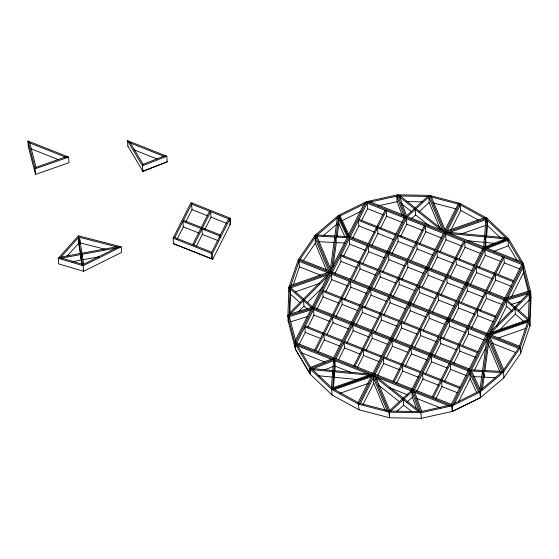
<?xml version="1.0" encoding="UTF-8"?>
<svg xmlns="http://www.w3.org/2000/svg" width="559" height="559" viewBox="0 0 559 559"><rect width="100%" height="100%" fill="white"/><g stroke="black" fill="none" stroke-linecap="round" stroke-linejoin="round"><path stroke-width="0.84" d="M452.329 411.508L451.945 405.918L454.614 403.325L478.49 391.6L480.09 392.09L480.467 397.687L452.329 411.508L451.972 405.862L448.094 405.568L414.771 392.355L412.689 390.294L420.969 412.745L419.215 411.585L411.724 391.146L375.69 376.864L373.454 374.74L389.162 412.172L389.546 417.776L359.06 409.803L332.032 394.975L310.287 374.306L309.91 368.716L312.048 369.101L334.205 360.422L334.226 359.192M531.022 297.297L530.666 291.651L529.352 293.244L506.51 300.281L505.595 299.379L348.676 237.17L348.725 234.368L363.909 204.217L366.578 201.624L295.054 343.659L295.432 349.249L288.255 321.341M289.269 292.077L288.968 287.242L290.883 285.397L327.525 272.596L330.802 272.659L330.914 269.724L347.335 237.121L348.704 237.121L338.461 215.397L315.15 235.248L298.254 259.753L288.94 287.277L287.857 315.891L289.171 314.298L312.013 307.261L312.928 308.163L469.846 370.372L470.175 378.681L476.694 392.502M517.124 260.438L508.369 245.75L507.991 240.251L508.557 238.805L506.475 238.441L484.318 247.12L484.297 248.35L508.613 238.826L523.524 263.904L523.685 266.259M288.304 319.741L288.234 321.481L287.878 315.835L289.359 316.569L310.629 310.014L312.949 308.114L287.857 315.891M289.171 314.298L290.191 288.018L288.968 287.242L330.83 272.617L328.433 274.658L290.191 288.018M289.779 313.83L290.533 294.286L290.156 288.786L302.678 299.82M411.724 391.146L412.738 390.315L484.241 248.329L487.364 248.329L520.688 261.542L523.524 263.904L366.55 201.68L370.428 201.974L403.759 215.187L405.834 217.248L397.554 194.798L429.41 195.377L445.069 232.803L442.833 230.678L406.805 216.396L405.785 217.227L334.282 359.213L309.91 368.716L331.648 389.385L358.682 404.199L360.415 403.472L373.398 377.695L373.51 374.754L370.24 374.705L331.997 388.058L331.648 389.385L332.039 395.066M450.834 230.168L460.763 210.45L459.84 203.322L458.107 204.049L445.125 229.826L445.013 232.768L448.283 232.837L486.526 219.484L486.875 218.157L459.84 203.322L429.354 195.35L428.529 196.488L399.308 195.957L397.554 194.798M529.967 325.841L520.646 353.365L503.757 377.884L480.447 397.735L480.062 392.145L480.523 390.21L471.188 370.421L487.609 337.818L487.721 334.876L529.583 320.244L529.939 325.89L531.05 297.248M480.09 392.09L451.945 405.918L523.469 263.883L530.645 291.7L529.163 290.973L507.9 297.528L505.574 299.428L530.666 291.651L529.562 320.3L528.332 319.524L529.352 293.244M331.41 387.506L332.682 371.651L332.891 374.796M332.773 370.526L333.555 360.674L333.667 362.246M332.64 387.834L333.926 371.777L334.303 377.276L333.485 387.422M334.016 370.645L334.813 360.66L335.19 366.166L334.792 371.155M334.589 373.657L334.394 376.151L334.121 372.217M483.71 246.882L484.506 236.897L484.667 239.252M484.597 235.765L485.883 219.708L486.044 222.063M484.967 246.868L485.75 237.016L485.799 246.624M485.841 235.891L487.113 220.036L487.49 225.536L486.616 236.387M310.629 310.014L295.445 340.165L295.054 343.659L287.878 315.835M338.461 215.397L337.999 217.332L316.618 235.542L315.15 235.248L315.241 243.277L326.603 270.444M469.846 370.372L480.062 392.145L503.373 372.294L487.721 334.862L490.991 334.925L527.64 322.124L529.583 320.244L520.261 347.761L518.445 348.278L503.659 369.744L503.764 377.975M523.469 263.883L523.084 267.377L523.455 272.876L528.234 291.421M330.439 268.586L337.287 217.933M331.78 268.013L338.488 218.366L338.866 223.873L337.168 236.45M333.08 266.65L336.329 242.606L335.959 237.1L347.055 237.673M480.034 389.176L486.742 339.53L486.854 341.102M481.236 389.609L488.084 338.957L488.461 344.456L484.884 370.89M482.417 389.113L484.038 377.129L483.668 371.63L501.283 372.539M484.422 374.306L484.192 376.011L484.031 373.65M290.883 285.397L299.037 261.305L298.254 259.753L300.078 259.243L328.566 270.535L330.802 272.659L315.15 235.234M293.433 284.475L299.414 266.804L299.037 261.305L327.525 272.596M520.646 353.365L520.261 347.761L519.486 346.217L527.64 322.124M163.696 156.24L130.373 143.027L127.529 140.665L142.496 165.764L166.813 156.24L163.696 156.24L143.069 164.325L142.496 165.764L142.88 171.354L167.197 161.831L166.813 156.24L127.529 140.665L127.913 146.255M419.215 411.585L389.993 411.054L389.113 412.165L389.49 417.755L421.346 418.335L420.913 412.717L451.972 405.862L294.998 343.638L295.376 349.228L310.343 374.327L309.966 368.737L310.531 367.291L331.159 359.213L334.282 359.213M230.594 223.698L212.727 259.278L173.5 243.731L173.115 238.134L190.989 202.644L230.224 218.192L230.601 223.782M174.778 237.554L192.128 203.092M177.091 239.203L183.31 226.863L182.933 221.357L219.883 236.003L219.987 237.575M185.77 221.972L191.989 209.625L191.611 204.126L229.7 219.226L230.077 224.725M192.68 244.653L200.842 228.456M201.359 227.422L209.513 211.225M193.819 245.108L201.981 228.904L202.351 234.41L196.523 245.981M202.498 227.876L210.659 211.672L211.029 217.178L204.818 229.518M228.561 218.772L211.204 253.234L211.582 258.74M212.727 259.278L212.343 253.688L230.224 218.192M312.013 307.261L328.433 274.658M296.71 343.079L314.067 308.617M314.584 307.583L331.941 273.12M332.465 272.086L349.815 237.624M350.339 236.59L367.696 202.127M299.03 344.728L305.242 332.381L304.872 326.882L341.822 341.528M307.709 327.497L313.92 315.15L313.55 309.651L351.639 324.751M316.904 309.232L323.123 296.885L322.746 291.386L359.696 306.032M325.974 291.225L331.801 279.654L331.424 274.155L369.513 289.255M334.778 273.735L340.997 261.388L340.62 255.889L377.57 270.535M343.457 256.504L349.675 244.157L349.298 238.658L387.387 253.758M352.652 238.239L358.871 225.899L358.494 220.393L395.444 235.039M361.722 220.232L367.549 208.661L367.172 203.162L405.261 218.262M314.619 350.179L322.774 333.982M323.291 332.947L331.452 316.743M332.493 314.682L340.648 298.485M341.172 297.451L349.326 281.247M350.367 279.186L358.522 262.989M359.046 261.954L367.2 245.757M368.241 243.689L376.403 227.492L376.507 229.064M376.92 226.458L385.074 210.261M315.758 350.633L323.913 334.429L324.29 339.935L318.071 352.275M324.437 333.402L332.591 317.198L332.968 322.704L327.141 334.275M333.632 315.136L341.787 298.932L342.164 304.438L335.952 316.778M342.311 297.905L350.465 281.701L350.842 287.207L344.623 299.547M351.506 279.64L359.668 263.436L360.038 268.942L354.21 280.513M360.185 262.409L368.346 246.205L368.716 251.711L362.889 263.282M369.38 244.143L377.542 227.939L377.912 233.445L371.7 245.785M378.059 226.912L386.22 210.708L386.59 216.214L380.379 228.554M333.143 358.759L350.5 324.297M351.017 323.263L368.374 288.8M368.891 287.766L386.248 253.304M386.765 252.27L404.122 217.807M335.938 358.633L353.295 324.171M353.819 323.137L371.169 288.675M371.693 287.64L389.05 253.178M389.567 252.144L406.924 217.682M338.649 359.507L344.477 347.936L344.099 342.429L362.001 349.529M346.936 343.044L353.155 330.704L352.778 325.198L390.867 340.298M356.132 324.779L362.351 312.439L361.973 306.933L379.882 314.032M364.81 307.548L371.029 295.208L370.652 289.702L408.741 304.802M374.397 288.514L380.225 276.943L379.847 271.436L397.756 278.536M382.684 272.051L388.903 259.711L388.526 254.205L426.615 269.305M391.887 253.793L398.099 241.446L397.728 235.947L415.63 243.039M400.565 236.555L406.777 224.215L406.4 218.709L444.496 233.809M353.847 365.733L370.68 332.298M371.721 330.236L388.554 296.801M389.595 294.74L406.435 261.305M407.469 259.243L424.309 225.808M354.986 366.18L371.819 332.752L372.196 338.251L365.984 350.598M372.86 330.683L389.7 297.255L390.07 302.754L383.858 315.101M390.734 295.187L407.574 261.759L407.944 267.258L401.732 279.605M408.615 259.69L425.448 226.262L425.825 231.761L419.606 244.108M357.306 367.829L363.518 355.482L363.147 349.983L381.049 357.082M375.18 332.332L381.392 319.986L381.021 314.486L398.923 321.586M393.054 296.836L399.273 284.489L398.895 278.99L416.797 286.089M411.319 260.571L417.147 249L416.769 243.493L434.671 250.593M359.06 409.803L358.13 402.571L371.113 376.794L373.51 374.754L331.648 389.371L334.464 389.588L371.113 376.794M372.371 374.313L389.728 339.844M390.245 338.817L407.602 304.348M408.119 303.32L425.476 268.858M425.993 267.824L443.35 233.362M459.84 203.322L358.682 404.199L389.162 412.172L387.101 410.453L360.415 403.472M486.875 218.15L445.013 232.782L447.41 230.727L460.385 204.95L484.052 217.926L486.875 218.15L508.613 238.826L484.241 248.329M375.173 374.181L392.53 339.718M393.047 338.684L410.404 304.222M410.921 303.195L428.278 268.725M428.795 267.698L446.152 233.229M363.077 404.43L373.768 383.201L373.447 378.478M377.486 375.83L383.705 363.483L383.327 357.984L420.277 372.629M386.555 357.823L392.383 346.252L392.006 340.752L430.095 355.852M395.367 340.333L401.579 327.993L401.201 322.487L438.151 337.133M404.038 323.102L410.257 310.755L409.88 305.256L447.969 320.356M413.241 304.837L419.453 292.497L419.082 286.991L456.025 301.636M422.304 286.837L428.131 275.259L427.761 269.759L465.85 284.859M431.115 269.34L437.327 257L436.956 251.494L473.906 266.14M439.793 252.109L446.005 239.769L445.635 234.263L483.724 249.363M393.075 381.28L401.236 365.083M401.753 364.049L409.915 347.852L410.02 349.424M410.949 345.783L419.11 329.586M419.627 328.552L427.789 312.355M428.823 310.287L436.984 294.09M437.501 293.056L445.663 276.859L445.768 278.431M446.704 274.79L454.858 258.593M455.375 257.559L463.537 241.362M394.214 381.734L402.375 365.53L402.753 371.036L396.534 383.376M402.892 364.503L411.054 348.299L411.424 353.805L405.212 366.145M412.088 346.238L420.249 330.034L420.627 335.54L414.799 347.111M420.766 329.006L428.928 312.802L429.305 318.309L423.477 329.88M429.969 310.741L438.123 294.544L438.501 300.043L432.282 312.383M438.647 293.51L446.802 277.306L447.179 282.812L440.96 295.152M447.843 275.245L455.997 259.048L456.375 264.547L450.156 276.894M456.521 258.013L464.676 241.809L465.053 247.316L459.225 258.887M411.599 389.861L428.956 355.398M429.473 354.364L446.83 319.902L446.941 321.474M447.354 318.868L464.704 284.405M465.228 283.371L482.585 248.909L482.69 250.481M414.401 389.735L431.758 355.272M432.275 354.238L449.632 319.776M450.149 318.742L467.506 284.279M468.03 283.245L485.38 248.783M416.721 391.377L422.932 379.037L422.562 373.531L440.464 380.63M425.783 373.377L431.611 361.806L431.234 356.3L469.329 371.4M434.595 355.887L440.806 343.54L440.436 338.041L458.338 345.134M443.273 338.649L449.485 326.309L449.115 320.803L487.203 335.903M452.469 320.391L458.687 308.044L458.31 302.545L476.212 309.637M461.538 302.384L467.359 290.813L466.989 285.314L505.077 300.407M470.343 284.894L476.561 272.547L476.184 267.048L494.086 274.141M479.021 267.663L485.24 255.316L484.863 249.817L522.951 264.91M432.303 396.834L449.143 363.399M450.184 361.338L467.017 327.902M468.058 325.841L484.891 292.406M485.932 290.345L502.765 256.909M433.449 397.281L450.281 363.853L450.659 369.352L444.44 381.699M451.323 361.785L468.156 328.357L468.533 333.856L462.705 345.427M469.197 326.295L486.03 292.86L486.407 298.366L480.188 310.706M487.071 290.799L503.911 257.364L504.281 262.87L498.453 274.441M435.761 398.93L441.98 386.583L441.603 381.084L459.505 388.184M453.635 363.434L459.854 351.094L459.477 345.588L477.386 352.687M471.516 327.937L477.728 315.597L477.351 310.091L495.26 317.191M489.391 292.441L495.602 280.101L495.232 274.595L513.134 281.694M450.834 405.415L468.183 370.952M468.708 369.918L486.057 335.456M486.582 334.422L503.939 299.959M504.456 298.925L521.813 264.463M454.614 403.325L469.798 373.174L478.49 391.6M529.562 320.3L487.693 334.925L490.089 332.885L506.51 300.281M507.9 297.528L523.084 267.377L529.163 290.973M458.499 401.872L470.175 378.681M474.193 370.701L485.946 347.363M496.42 326.561L506.608 306.332L506.23 300.833L514.119 307.785M511.387 296.843L523.455 272.876M65.347 157.058L29.746 142.943L27.95 140.994L35.119 168.818L68.617 157.114L65.347 157.058L36.021 167.302L35.119 168.818L35.503 174.415L69.002 162.718L68.617 157.114L27.95 140.994L28.341 146.682M420.913 412.717L421.745 411.382L448.094 405.568M300.078 259.243L314.864 237.771L328.566 270.535M303.411 260.452L315.241 243.277M78.393 235.842L58.248 258.307L58.632 263.897L83.577 271.304L121.582 252.409L121.205 246.812L78.393 235.842L78.833 237.128L117.942 247.155L121.205 246.812L83.193 265.714L58.248 258.307L60.358 257.741L83.081 264.491L117.942 247.155M60.358 257.741L78.833 237.128M67.122 256.12L78.672 243.235L78.295 237.729L80.734 253.423M289.206 313.424L327.162 275.105M290.366 313.927L327.574 276.37M298.541 311.559L303.942 306.108L303.565 300.602L311.349 307.464M307.219 302.796L322.459 287.41M490.949 331.173L528.157 293.615M491.361 332.437L529.317 294.118L529.639 298.834M499.62 329.985L515.384 314.074L515.007 308.568L527.689 319.755M518.675 310.748L529.694 299.624M406.582 215.795L414.331 208.703M415.218 207.892L427.677 196.475M407.413 216.633L415.26 209.443L415.637 214.949L429.151 225.731M416.148 208.633L428.774 197.068L429.151 202.568L440.08 228.708M411.41 218.821L415.637 214.949M419.047 211.826L429.151 202.568M389.749 410.474L402.375 398.909M403.263 398.099L411.11 390.909M390.846 411.068L403.305 399.65L403.682 405.156L411.829 411.655M404.192 398.84L411.941 391.747L412.318 397.246L416.504 408.671M396.827 411.431L403.682 405.156M406.952 402.159L412.318 397.246M323.437 235.556L337.014 223.991M480.523 390.21L501.905 372.001L503.373 372.294L520.261 347.761L298.254 259.753M348.676 237.17L338.433 215.453L366.578 201.624M338.433 215.453L340.033 215.942L363.909 204.217M341.947 220.686L361.198 211.232M480.467 397.596L452.322 411.417L421.29 418.314M142.873 171.271L167.19 161.74M487.364 248.329L507.991 240.251L520.688 261.542M494.086 251.347L508.369 245.75M324.541 369.855L333.15 366.48M447.41 230.727L484.052 217.926M295.243 291.882L319.462 283.427M461.238 233.948L485.45 225.494M490.089 332.885L528.332 319.524M331.648 389.385L373.51 374.761M339.725 393.389L368.234 383.432M498.698 337.867L525.572 328.475M290.554 321.816L307.729 316.527M511.583 304.334L521.268 301.357M366.55 201.68L397.61 194.818L396.778 196.16L397.156 201.666L402.096 215.138M370.428 201.974L396.778 196.16L403.759 215.187M378.457 205.789L397.156 201.666M60.973 257.056L116.642 246.819M61.546 258.097L116.118 248.063M72.02 261.745L81.279 260.04L80.908 254.541L82.418 264.295M82.515 259.816L99.502 256.693M469.819 370.421L471.188 370.421M406.645 201.589L422.059 201.869M389.113 412.165L420.969 412.745M317.239 235.004L334.855 235.912M336.113 235.982L347.062 236.548M318.93 241.705L334.233 242.494M336.329 242.606L344.868 243.046M471.468 369.869L482.564 370.442M483.814 370.505L501.668 371.428M471.461 370.994L482.417 371.56L482.578 373.922M473.522 376.584L481.949 377.025M484.038 377.129L495.784 377.737M449.555 232.397L505.811 237.813M450.177 233.585L505.315 238.896M467.715 240.747L484.024 242.313M486.127 242.515L495.484 243.417M313.215 368.647L368.346 373.957M312.712 369.73L368.968 375.145M318.295 375.739L332.186 377.073M334.303 377.276L357.376 379.498M79.874 242.802L105.197 249.293M429.354 195.35L431.422 197.061L458.107 204.049M433.463 203.001L455.983 208.891M448.283 232.837L484.318 247.12M367.549 208.661L383.118 214.838M386.59 216.214L402.166 222.384M406.777 224.215L422.345 230.385M425.825 231.761L441.393 237.938M446.005 239.769L461.58 245.939M465.053 247.316L480.621 253.486M485.24 255.316L500.808 261.486M504.281 262.87L519.849 269.04M359.018 219.359L395.961 234.011M398.246 234.913L416.148 242.012M417.287 242.459L435.195 249.559M437.473 250.46L474.423 265.113M476.701 266.014L494.61 273.113M495.749 273.561L513.651 280.66M358.871 225.899L374.439 232.069M377.912 233.445L393.487 239.615M398.099 241.446L413.667 247.616M417.147 249L432.715 255.17M437.327 257L452.902 263.17M456.375 264.547L471.943 270.717M476.561 272.547L492.13 278.724M495.602 280.101L511.171 286.271M133.922 149.791L156.932 158.91M349.2 236.143L387.289 251.243M388.428 251.69L426.517 266.79M427.656 267.244L465.745 282.344M466.884 282.791L504.973 297.891M349.675 244.157L365.244 250.334M368.716 251.711L384.285 257.881M388.903 259.711L404.471 265.881M407.944 267.258L423.519 273.435M428.131 275.259L443.699 281.436M447.179 282.812L462.747 288.982M467.359 290.813L482.934 296.983M486.407 298.366L501.975 304.536M341.137 254.855L378.087 269.501M380.372 270.409L398.274 277.509M399.412 277.956L417.321 285.055M419.599 285.956L456.549 300.609M458.827 301.511L476.736 308.61M477.875 309.057L495.777 316.156M340.997 261.388L356.565 267.565M360.038 268.942L375.606 275.112M380.225 276.943L395.793 283.113M399.273 284.489L414.841 290.666M419.453 292.497L435.021 298.667M438.501 300.043L454.069 306.213M458.687 308.044L474.256 314.214M477.728 315.597L493.297 321.767M191.989 209.625L207.557 215.802M211.029 217.178L226.598 223.348M30.927 148.764L58.443 159.671M331.319 271.639L369.408 286.739M370.554 287.186L408.643 302.286M409.782 302.74L447.871 317.84M449.01 318.288L487.099 333.388M490.991 334.925L519.486 346.217M518.445 348.278L489.957 336.986L487.721 334.862M183.457 220.323L220.4 234.976M299.414 266.804L320.782 275.28M331.801 279.654L347.37 285.831M350.842 287.207L366.411 293.377M371.029 295.208L386.597 301.378M390.07 302.754L405.638 308.931M410.257 310.755L425.825 316.932M429.305 318.309L444.873 324.479M449.485 326.309L465.053 332.479M468.533 333.856L484.101 340.033M491.913 343.114L515.657 352.526M183.31 226.863L198.878 233.033M202.351 234.41L217.926 240.58M323.263 290.352L360.213 304.997M362.498 305.906L380.399 312.998M381.538 313.452L399.44 320.552M401.725 321.453L438.675 336.099M440.953 337.007L458.855 344.106M460.001 344.554L477.903 351.653M173.632 237.107L211.721 252.207M323.123 296.885L338.691 303.062M342.164 304.438L357.732 310.608M362.351 312.439L377.919 318.609M381.392 319.986L396.967 326.163M401.579 327.993L417.147 334.163M420.627 335.54L436.195 341.71M440.806 343.54L456.382 349.71M459.854 351.094L475.423 357.264M173.115 238.134L212.343 253.688M173.493 243.64L212.72 259.194M313.445 307.136L351.534 322.229M352.673 322.683L390.769 337.783M391.908 338.237L429.997 353.337M431.136 353.784L469.225 368.884M313.92 315.15L329.489 321.32M332.968 322.704L348.536 328.874M353.155 330.704L368.723 336.874M372.196 338.251L387.764 344.421M392.383 346.252L407.951 352.429M411.424 353.805L426.999 359.975M431.611 361.806L447.179 367.976M450.659 369.352L466.227 375.529M305.389 325.848L342.339 340.494M344.617 341.402L362.525 348.495M363.664 348.949L381.566 356.048M383.851 356.949L420.801 371.595M423.079 372.504L440.981 379.603M442.12 380.05L460.029 387.149M305.242 332.381L320.817 338.558M324.29 339.935L339.858 346.105M344.477 347.936L360.045 354.106M363.518 355.482L379.086 361.659M383.705 363.483L399.273 369.66M402.753 371.036L418.321 377.206M422.932 379.037L438.501 385.207M441.98 386.583L457.548 392.76M295.571 342.632L333.66 357.725M334.799 358.179L372.888 373.279M374.034 373.733L412.123 388.833M413.262 389.281L451.351 404.381M309.966 368.737L294.998 343.638L297.835 346L331.159 359.213M334.205 360.422L370.24 374.705M301.385 352.764L324.395 361.883M335.19 366.166L351.157 372.497M389.93 387.862L407.497 394.829M416.728 398.49L440.534 407.923M460.763 210.45L478.322 220.085M334.464 389.588L358.13 402.571M400.279 195.978L442.358 229.539M399.699 197.034L440.946 229.931M401.404 203.595L411.382 211.554M377.577 377.611L418.824 410.509M418.244 411.564L376.165 378.003L376.27 379.575M378.555 385.116L399.392 401.732M507.174 300.078L514.958 306.94M515.845 307.723L528.367 318.756M506.608 306.332L512.065 311.146M515.384 314.074L524.258 321.9M290.834 287.787L303.516 298.974M304.403 299.757L312.292 306.709M290.533 294.286L299.924 302.566M303.942 306.108L307.184 308.966M486.526 219.484L506.475 238.441M487.49 225.536L500.578 237.98M312.048 369.101L331.997 388.058M297.835 346L310.531 367.291M295.369 349.144L310.336 374.244M130.373 143.027L143.069 164.325M127.906 146.172L142.88 171.354M340.033 215.942L348.725 234.368M337.999 217.332L347.335 237.121M338.866 223.873L344.938 236.743M431.422 197.061L445.125 229.826M503.659 369.744L489.957 336.986L490.061 338.558M428.529 196.488L442.833 230.678M487.609 337.818L501.905 372.001M488.461 344.456L499.725 371.386M316.618 235.542L330.914 269.724M375.69 376.864L389.993 411.054M373.398 377.695L387.101 410.453M373.768 383.201L385.137 410.362M399.308 195.957L406.805 216.396M414.771 392.355L421.745 411.382M295.445 340.165L289.359 316.569L289.52 318.923M29.746 142.943L36.021 167.302M28.334 146.598L35.503 174.415M79.497 237.296L81.963 253.199M83.675 264.197L82.138 254.31L82.299 256.672M78.672 243.235L80.335 253.968M80.72 256.448L81.104 258.929L80.943 256.567M81.279 260.04L82.04 264.917M83.081 264.491L83.577 271.304M523.524 264.666L523.629 266.238M334.813 238.609L334.708 237.037L316.855 236.115L316.96 237.687M79.657 239.657L79.818 242.012"/></g></svg>
